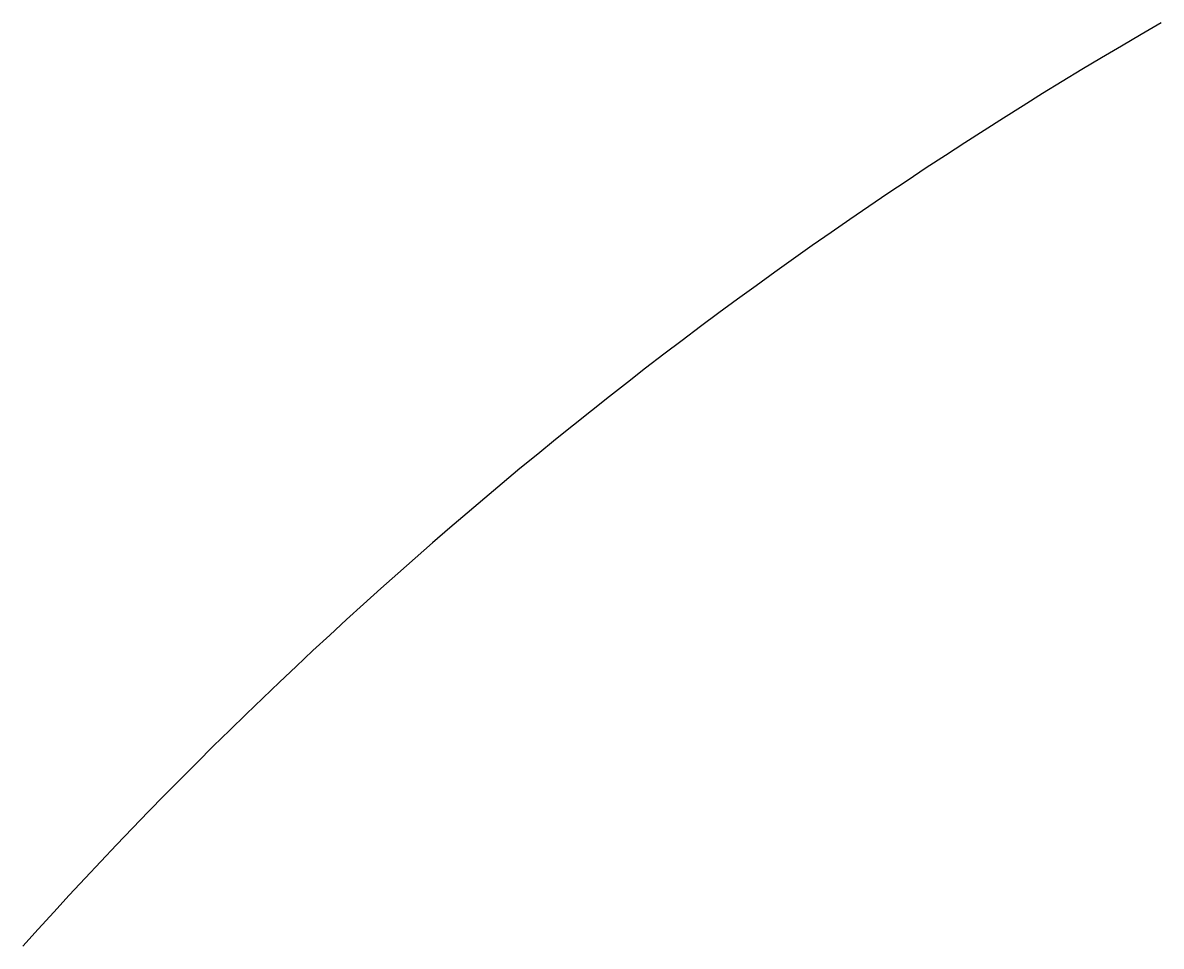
# Model space of a CAD drawing. Extents: x 285.07 to 288.74, y 655.54 to 658.51.
import ezdxf

# ---------------------------------------------------------------- set-up
doc = ezdxf.new("R2010")
doc.units = 0
doc.layers.get('0').update_dxf_attribs({"linetype": 'continuous'})

# ---------------------------------------------------------------- blocks, each defined once
blk = doc.blocks.new('SHAPE2DVIEW')
at = {"color": 0}
blk.add_arc((296.25824, 645.499329), 15.031257, 120.01895, 138.085183, dxfattribs=at)

msp = doc.modelspace()

# ---------------------------------------------------------------- block references
at = {"color": 0}
msp.add_blockref('SHAPE2DVIEW', (0, 0), dxfattribs=at)

doc.saveas('drawing.dxf')
